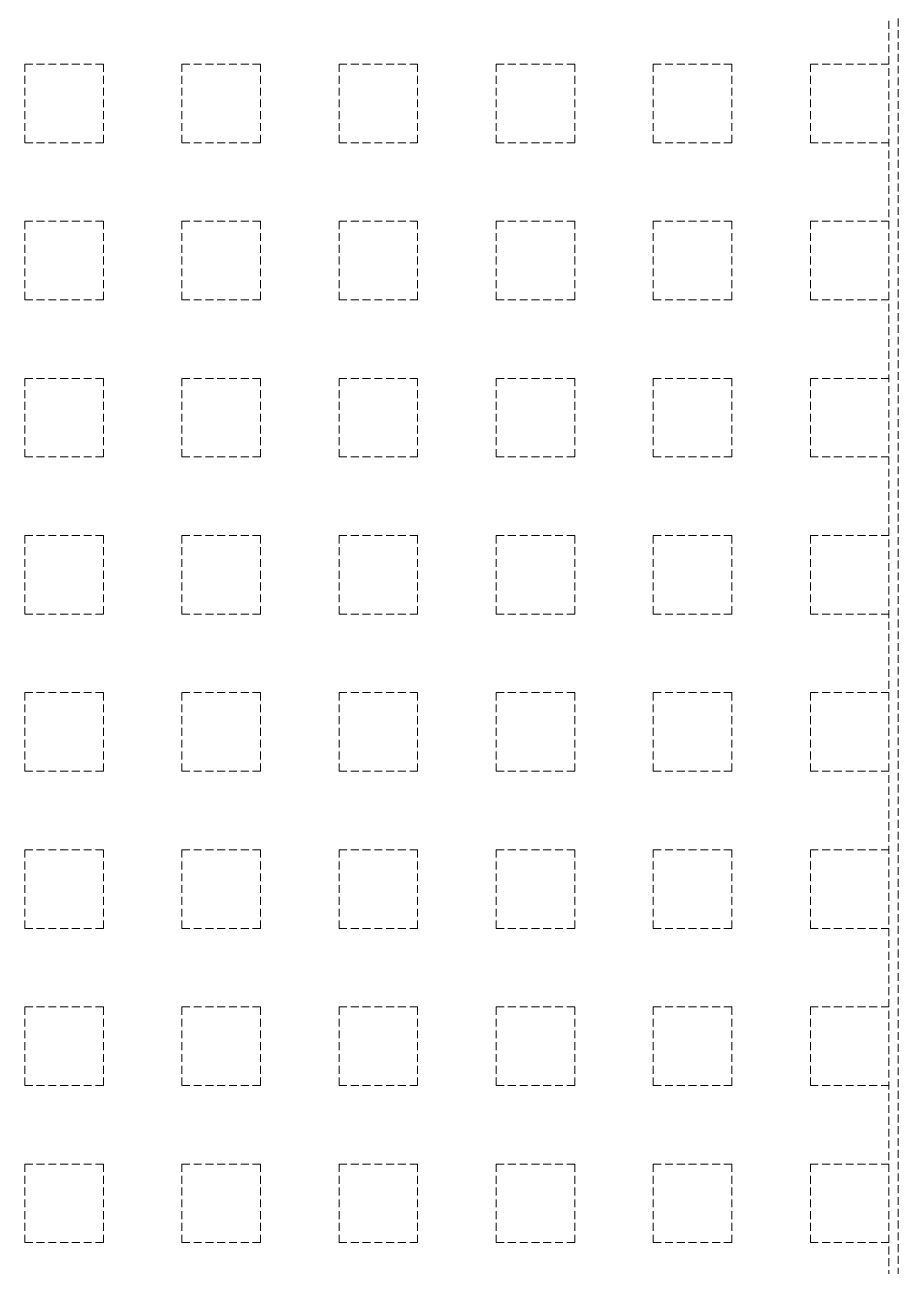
# Model space of a CAD drawing. Extents: x -1457 to 23780, y -2071 to 4205.
# Drawn here: x 4795 to 4822.79, y 584.25 to 623.75 of the extents above; entities that cross this region are included whole.
import ezdxf

# ---------------------------------------------------------------- set-up
doc = ezdxf.new("R2010")
doc.units = 0
doc.header["$MEASUREMENT"] = 0
doc.linetypes.add('HIDDEN', pattern=[0.375, 0.25, -0.125])
doc.layers.add('M-TEFRIS2-015', color=129, linetype='Continuous', lineweight=9)

msp = doc.modelspace()

# ---------------------------------------------------------------- linework, layer by layer
at = {"layer": 'M-TEFRIS2-015', "linetype": 'HIDDEN', "lineweight": 0}
for p, q in [((4822.5, 285), (4822.5, 2034.319)), ((4822.793, 284.7), (4822.793, 2034.319)), ((4795, 622.5), (4797.5, 622.5)), ((4795, 620), (4795, 622.5)), ((4797.5, 620), (4797.5, 622.5)), ((4800, 622.5), (4802.5, 622.5)), ((4800, 620), (4800, 622.5)), ((4802.5, 620), (4802.5, 622.5)), ((4805, 622.5), (4807.5, 622.5)), ((4805, 620), (4805, 622.5)), ((4807.5, 620), (4807.5, 622.5)), ((4810, 622.5), (4812.5, 622.5)), ((4810, 620), (4810, 622.5)), ((4812.5, 620), (4812.5, 622.5)), ((4815, 622.5), (4817.5, 622.5)), ((4815, 620), (4815, 622.5)), ((4817.5, 620), (4817.5, 622.5)), ((4820, 622.5), (4822.5, 622.5)), ((4820, 620), (4820, 622.5)), ((4795, 620), (4797.5, 620)), ((4800, 620), (4802.5, 620)), ((4805, 620), (4807.5, 620)), ((4810, 620), (4812.5, 620)), ((4815, 620), (4817.5, 620)), ((4820, 620), (4822.5, 620)), ((4795, 617.5), (4797.5, 617.5)), ((4795, 615), (4795, 617.5)), ((4797.5, 615), (4797.5, 617.5)), ((4800, 617.5), (4802.5, 617.5)), ((4800, 615), (4800, 617.5)), ((4802.5, 615), (4802.5, 617.5)), ((4805, 617.5), (4807.5, 617.5)), ((4805, 615), (4805, 617.5)), ((4807.5, 615), (4807.5, 617.5)), ((4810, 617.5), (4812.5, 617.5)), ((4810, 615), (4810, 617.5)), ((4812.5, 615), (4812.5, 617.5)), ((4815, 617.5), (4817.5, 617.5)), ((4815, 615), (4815, 617.5)), ((4817.5, 615), (4817.5, 617.5)), ((4820, 617.5), (4822.5, 617.5)), ((4820, 615), (4820, 617.5)), ((4795, 615), (4797.5, 615)), ((4800, 615), (4802.5, 615)), ((4805, 615), (4807.5, 615)), ((4810, 615), (4812.5, 615)), ((4815, 615), (4817.5, 615)), ((4820, 615), (4822.5, 615)), ((4795, 612.5), (4797.5, 612.5)), ((4795, 610), (4795, 612.5)), ((4797.5, 610), (4797.5, 612.5)), ((4800, 612.5), (4802.5, 612.5)), ((4800, 610), (4800, 612.5)), ((4802.5, 610), (4802.5, 612.5)), ((4805, 612.5), (4807.5, 612.5)), ((4805, 610), (4805, 612.5)), ((4807.5, 610), (4807.5, 612.5)), ((4810, 612.5), (4812.5, 612.5)), ((4810, 610), (4810, 612.5)), ((4812.5, 610), (4812.5, 612.5)), ((4815, 612.5), (4817.5, 612.5)), ((4815, 610), (4815, 612.5)), ((4817.5, 610), (4817.5, 612.5)), ((4820, 612.5), (4822.5, 612.5)), ((4820, 610), (4820, 612.5)), ((4795, 610), (4797.5, 610)), ((4800, 610), (4802.5, 610)), ((4805, 610), (4807.5, 610)), ((4810, 610), (4812.5, 610)), ((4815, 610), (4817.5, 610)), ((4820, 610), (4822.5, 610)), ((4795, 607.5), (4797.5, 607.5)), ((4795, 605), (4795, 607.5)), ((4797.5, 605), (4797.5, 607.5)), ((4800, 607.5), (4802.5, 607.5)), ((4800, 605), (4800, 607.5)), ((4802.5, 605), (4802.5, 607.5)), ((4805, 607.5), (4807.5, 607.5)), ((4805, 605), (4805, 607.5)), ((4807.5, 605), (4807.5, 607.5)), ((4810, 607.5), (4812.5, 607.5)), ((4810, 605), (4810, 607.5)), ((4812.5, 605), (4812.5, 607.5)), ((4815, 607.5), (4817.5, 607.5)), ((4815, 605), (4815, 607.5)), ((4817.5, 605), (4817.5, 607.5)), ((4820, 607.5), (4822.5, 607.5)), ((4820, 605), (4820, 607.5)), ((4795, 605), (4797.5, 605)), ((4800, 605), (4802.5, 605)), ((4805, 605), (4807.5, 605)), ((4810, 605), (4812.5, 605)), ((4815, 605), (4817.5, 605)), ((4820, 605), (4822.5, 605)), ((4795, 602.5), (4797.5, 602.5)), ((4795, 600), (4795, 602.5)), ((4797.5, 600), (4797.5, 602.5)), ((4800, 602.5), (4802.5, 602.5)), ((4800, 600), (4800, 602.5)), ((4802.5, 600), (4802.5, 602.5)), ((4805, 602.5), (4807.5, 602.5)), ((4805, 600), (4805, 602.5)), ((4807.5, 600), (4807.5, 602.5)), ((4810, 602.5), (4812.5, 602.5)), ((4810, 600), (4810, 602.5)), ((4812.5, 600), (4812.5, 602.5)), ((4815, 602.5), (4817.5, 602.5)), ((4815, 600), (4815, 602.5)), ((4817.5, 600), (4817.5, 602.5)), ((4820, 602.5), (4822.5, 602.5)), ((4820, 600), (4820, 602.5)), ((4795, 600), (4797.5, 600)), ((4800, 600), (4802.5, 600)), ((4805, 600), (4807.5, 600)), ((4810, 600), (4812.5, 600)), ((4815, 600), (4817.5, 600)), ((4820, 600), (4822.5, 600)), ((4795, 597.5), (4797.5, 597.5)), ((4795, 595), (4795, 597.5)), ((4797.5, 595), (4797.5, 597.5)), ((4800, 597.5), (4802.5, 597.5)), ((4800, 595), (4800, 597.5)), ((4802.5, 595), (4802.5, 597.5)), ((4805, 597.5), (4807.5, 597.5)), ((4805, 595), (4805, 597.5)), ((4807.5, 595), (4807.5, 597.5)), ((4810, 597.5), (4812.5, 597.5)), ((4810, 595), (4810, 597.5)), ((4812.5, 595), (4812.5, 597.5)), ((4815, 597.5), (4817.5, 597.5)), ((4815, 595), (4815, 597.5)), ((4817.5, 595), (4817.5, 597.5)), ((4820, 597.5), (4822.5, 597.5)), ((4820, 595), (4820, 597.5)), ((4795, 595), (4797.5, 595)), ((4800, 595), (4802.5, 595)), ((4805, 595), (4807.5, 595)), ((4810, 595), (4812.5, 595)), ((4815, 595), (4817.5, 595)), ((4820, 595), (4822.5, 595)), ((4795, 592.5), (4797.5, 592.5)), ((4795, 590), (4795, 592.5)), ((4797.5, 590), (4797.5, 592.5)), ((4800, 592.5), (4802.5, 592.5)), ((4800, 590), (4800, 592.5)), ((4802.5, 590), (4802.5, 592.5)), ((4805, 592.5), (4807.5, 592.5)), ((4805, 590), (4805, 592.5)), ((4807.5, 590), (4807.5, 592.5)), ((4810, 592.5), (4812.5, 592.5)), ((4810, 590), (4810, 592.5)), ((4812.5, 590), (4812.5, 592.5)), ((4815, 592.5), (4817.5, 592.5)), ((4815, 590), (4815, 592.5)), ((4817.5, 590), (4817.5, 592.5)), ((4820, 592.5), (4822.5, 592.5)), ((4820, 590), (4820, 592.5)), ((4795, 590), (4797.5, 590)), ((4800, 590), (4802.5, 590)), ((4805, 590), (4807.5, 590)), ((4810, 590), (4812.5, 590)), ((4815, 590), (4817.5, 590)), ((4820, 590), (4822.5, 590)), ((4795, 587.5), (4797.5, 587.5)), ((4795, 585), (4795, 587.5)), ((4797.5, 585), (4797.5, 587.5)), ((4800, 587.5), (4802.5, 587.5)), ((4800, 585), (4800, 587.5)), ((4802.5, 585), (4802.5, 587.5)), ((4805, 587.5), (4807.5, 587.5)), ((4805, 585), (4805, 587.5)), ((4807.5, 585), (4807.5, 587.5)), ((4810, 587.5), (4812.5, 587.5)), ((4810, 585), (4810, 587.5)), ((4812.5, 585), (4812.5, 587.5)), ((4815, 587.5), (4817.5, 587.5)), ((4815, 585), (4815, 587.5)), ((4817.5, 585), (4817.5, 587.5)), ((4820, 587.5), (4822.5, 587.5)), ((4820, 585), (4820, 587.5)), ((4795, 585), (4797.5, 585)), ((4800, 585), (4802.5, 585)), ((4805, 585), (4807.5, 585)), ((4810, 585), (4812.5, 585)), ((4815, 585), (4817.5, 585)), ((4820, 585), (4822.5, 585))]:
    msp.add_line(p, q, dxfattribs=at)

doc.saveas('drawing.dxf')
